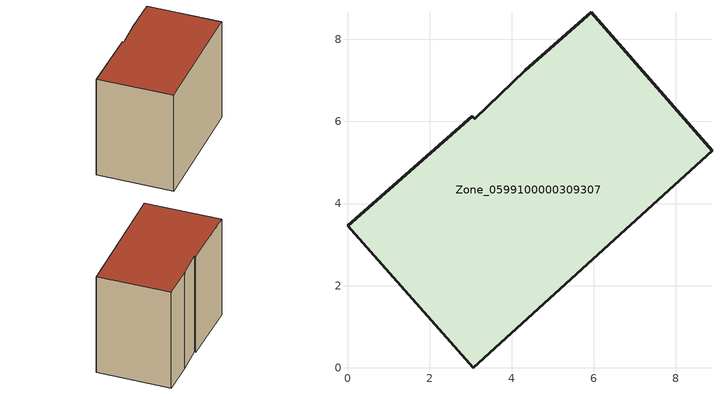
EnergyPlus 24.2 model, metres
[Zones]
Zone_0599100000309307
 floor ground (C_G): 0,3.46 3.04,6.12 3.1,6.07 4.33,7.25 5.94,8.66 8.88,5.29 3.06,0 z0
 wall outside (C_F): 8.88,5.29 5.94,8.66 4.33,7.25 3.1,6.07 3.04,6.12 0,3.46 3.06,0 8.88,5.29 z0:6.42
 roof outside (C_R): 3.04,6.12 0,3.46 3.06,0 8.88,5.29 5.94,8.66 4.33,7.25 3.1,6.07 z6.42
[BUILDING]
Pand.0599100000309307: North Axis=0; Terrain=City; Loads Convergence Tolerance Value=0.04; Temperature Convergence Tolerance Value=0.4; Solar Distribution=FullExterior; Maximum Number of Warmup Days=25; Minimum Number of Warmup Days=1
[Site:Location]
Rotterdam.The.Hague.AP_ZH_NLD Design_Conditions: Latitude=51.96; Longitude=4.45; Time Zone=1; Elevation=-4.5
[SITE:GROUNDTEMPERATURE:BUILDINGSURFACE]
18, 18, 18, 18, 18, 18, 18, 18, 18, 18, 18, 18
[MATERIAL] Thermal Absorptance=0.9; Solar Absorptance=0.7; Visible Absorptance=0.7
Name | Roughness | Thickness | Conductivity | Density | Specific Heat
G.TI.1946 | MediumSmooth | 0.15 | 1 | 540 | 1210
F.TI.1946 | Rough | 0.3 | 0.857143 | 1920 | 840
R.TI.1946 | MediumRough | 0.2 | 0.1 | 1500 | 1000
[CONSTRUCTION]
C_G: G.TI.1946
C_F: F.TI.1946
C_R: R.TI.1946
[ZONE]
Zone_0599100000309307: Type=1; Multiplier=1; Ceiling Height=Autocalculate; Volume=Autocalculate; Floor Area=autocalculate; Part of Total Floor Area=Yes
[ZONEINFILTRATION:DESIGNFLOWRATE]
Infil_Zone_0599100000309307: Zone or ZoneList or Space or SpaceList=Zone_0599100000309307; Schedule=AlwaysOn; Design Flow Rate Calculation Method=Flow/Area; Flow Rate per Floor Area=0.003; Constant Term Coefficient=1; Temperature Term Coefficient=0; Velocity Term Coefficient=0; Velocity Squared Term Coefficient=0
[HVACTEMPLATE:ZONE:IDEALLOADSAIRSYSTEM]
Zone_0599100000309307: Maximum Heating Supply Air Temperature=50; Minimum Cooling Supply Air Temperature=13; Maximum Heating Supply Air Humidity Ratio=0.0156; Minimum Cooling Supply Air Humidity Ratio=0.0077; Heating Limit=NoLimit; Cooling Limit=NoLimit; Dehumidification Control Type=ConstantSensibleHeatRatio; Cooling Sensible Heat Ratio=0.7; Dehumidification Setpoint=60; Humidification Control Type=None; Humidification Setpoint=30; Outdoor Air Method=None; Outdoor Air Flow Rate per Person=0.00944; Outdoor Air Flow Rate per Zone Floor Area=0; Outdoor Air Flow Rate per Zone=0; Demand Controlled Ventilation Type=None; Outdoor Air Economizer Type=NoEconomizer; Heat Recovery Type=None; Sensible Heat Recovery Effectiveness=0.7; Latent Heat Recovery Effectiveness=0.65
[ZONECONTROL:THERMOSTAT]
ThermostatControl_Zone_0599100000309307: Zone or ZoneList=Zone_0599100000309307; Control Type Schedule=DualSetpointControlType; Control 1=Thermostat_Zone_0599100000309307; Temperature Difference Between Cutout And Setpoint=0
[THERMOSTATSETPOINT:DUALSETPOINT]
Thermostat_Zone_0599100000309307: Heating Setpoint Temperature Schedule=HeatingSetpoint_Zone_0599100000309307; Cooling Setpoint Temperature Schedule=CoolingSetpoint_Zone_0599100000309307
[SCHEDULE:COMPACT]
HeatingSetpoint_Zone_0599100000309307: Through: 12/31, For: AllDays, Until: 24:00, 21
CoolingSetpoint_Zone_0599100000309307: Through: 12/31, For: AllDays, Until: 24:00, 24
DualSetpointControlType: Through: 12/31, For: AllDays, Until: 24:00, 4
AlwaysOn: Through: 12/31, For: AllDays, Until: 24:00, 1
